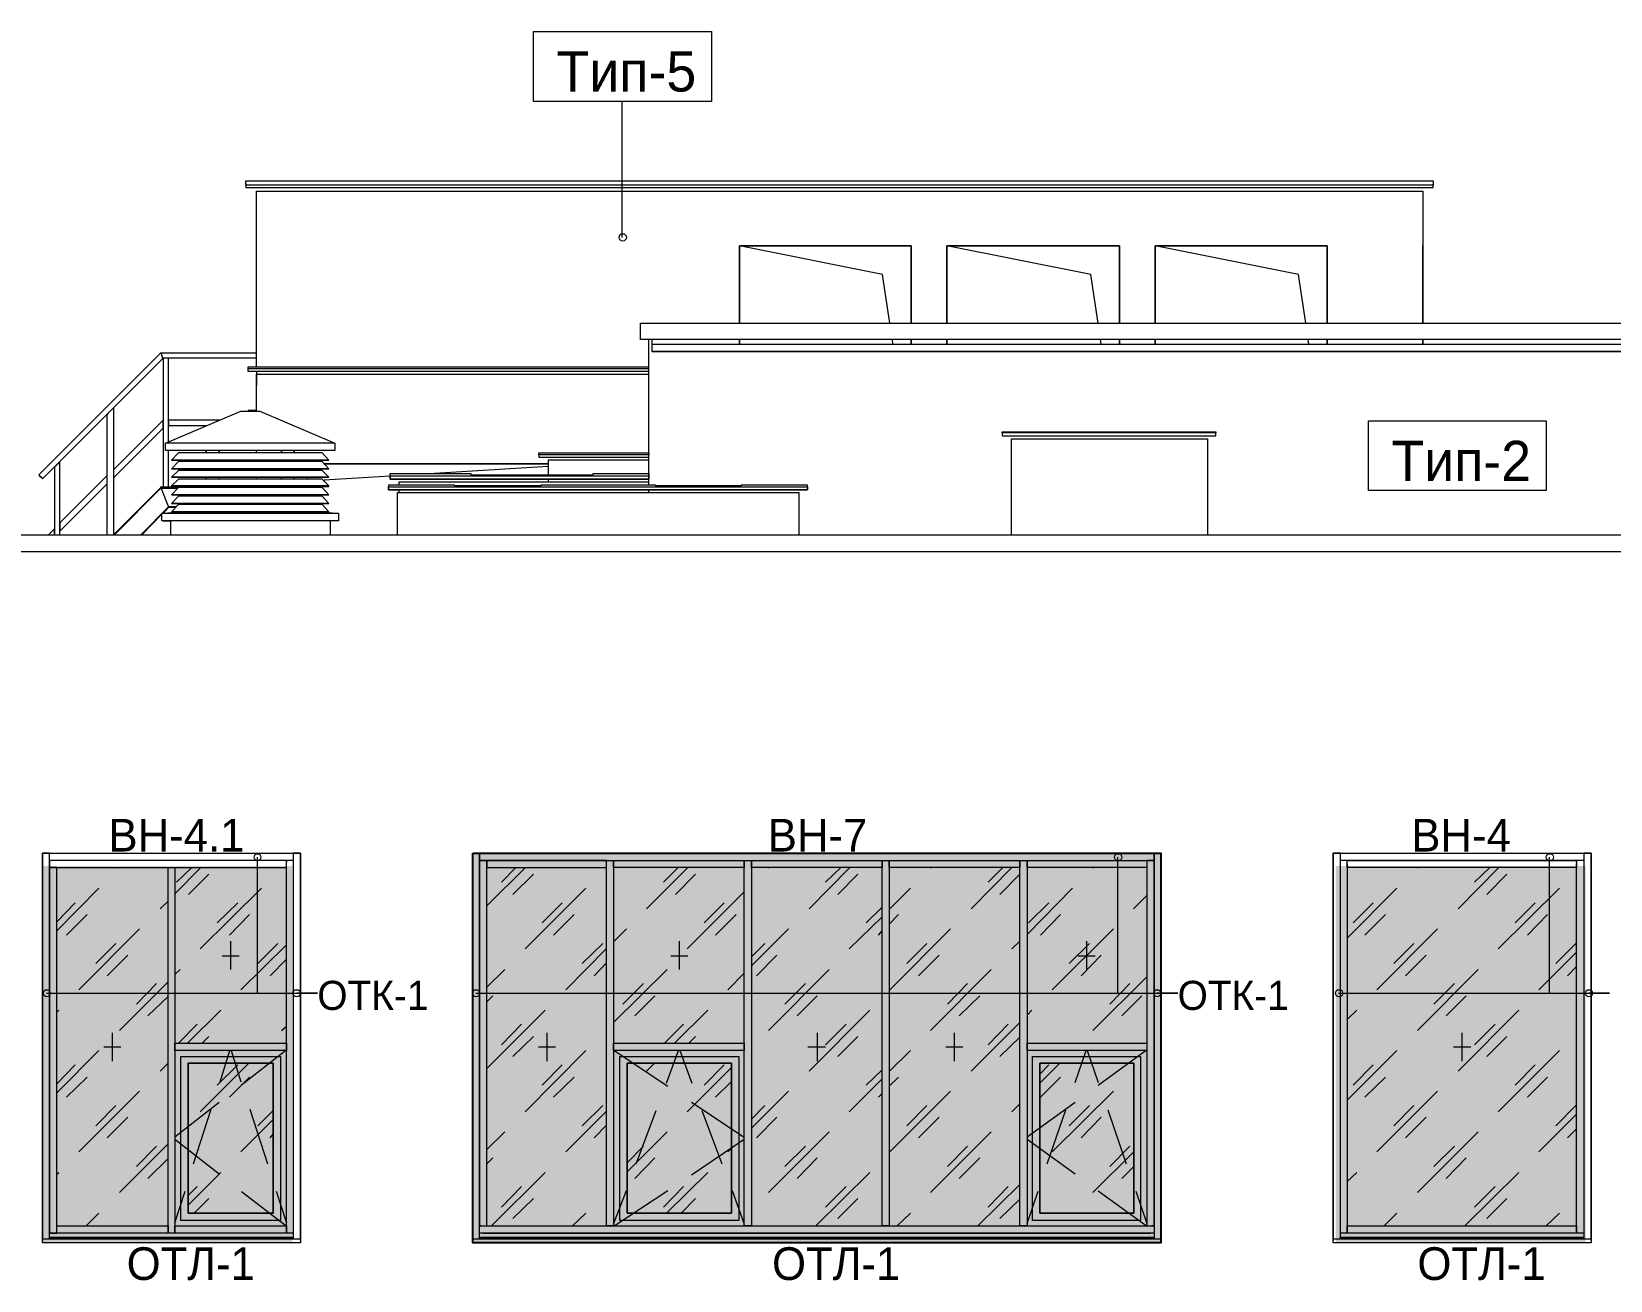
# Model space of a CAD drawing. Header units: millimetres. Extents: x 2294 to 908349, y -83289 to 219220.
# Drawn here: x 327714 to 339083, y 76076 to 85068 of the extents above; entities that cross this region are included whole.
import ezdxf

# ---------------------------------------------------------------- set-up
doc = ezdxf.new("R2010")
doc.units = ezdxf.units.MM
doc.layers.add('PDF _Геометрия', color=7, linetype='Continuous')
doc.layers.add('PDF _Текст', color=7, linetype='Continuous')

msp = doc.modelspace()

# ---------------------------------------------------------------- hatches: boundary and pattern name
at = {"transparency": 33554551}
h = msp.add_hatch(color=3, dxfattribs=at)
h.dxf.hatch_style = 1
h.paths.add_polyline_path([(330891.4, 79152.8), (335844.4, 79152.8), (335844.4, 76346.2), (330891.4, 76346.2)])
h = msp.add_hatch(color=3, dxfattribs=at)
h.dxf.hatch_style = 1
h.paths.add_polyline_path([(327792, 79059.6), (329591, 79059.6), (329591, 76346.2), (327792, 76346.2)])
h = msp.add_hatch(color=3, dxfattribs=at)
h.dxf.hatch_style = 1
h.paths.add_polyline_path([(337105.4, 79059.6), (338904.5, 79059.6), (338904.5, 76346.2), (337105.4, 76346.2)])

# ---------------------------------------------------------------- linework, layer by layer
msp.add_lwpolyline([(330891.4, 79152.8), (335844.4, 79152.8), (335844.4, 76346.2), (330891.4, 76346.2)], close=True)
at = {"layer": 'PDF _Геометрия', "lineweight": 9}
for points in [[(331328.6, 85067.5), (332609.4, 85067.5), (332609.4, 84564.8), (331328.6, 84564.8)], [(337807.2, 83961.5), (329256.4, 83961.5), (329256.4, 83992.1), (337807.2, 83992.1)], [(334305.6, 83524.4), (334305.6, 82969.2), (334305.6, 83524.4), (335547.1, 83524.4), (335547.1, 82969.2), (335547.1, 83524.4)], [(335805.1, 83524.4), (335805.1, 82969.2), (335805.1, 83524.4), (337042.2, 83524.4), (337042.2, 82969.2), (337042.2, 83524.4)], [(332810.5, 83275.2), (332810.5, 83235.8), (332814.9, 83235.8), (332814.9, 83275.2)], [(332181, 82763.7), (350576.6, 82763.7)], [(332810.5, 82816.2), (332810.5, 82851.1)], [(334047.7, 82851.1), (334047.7, 82816.2)], [(334305.6, 82816.2), (334305.6, 82851.1)], [(335547.1, 82851.1), (335547.1, 82816.2)], [(335805.1, 82816.2), (335805.1, 82851.1)], [(337042.2, 82851.1), (337042.2, 82816.2)], [(337732.9, 82816.2), (337732.9, 82851.1)], [(328657.5, 82720), (328648.8, 82746.2), (328644.4, 82750.6), (328644.4, 82755), (327765.7, 81876.3), (327770.1, 81876.3), (327770.1, 81871.9), (327787.6, 81854.4), (327792, 81854.4), (327792, 81850), (327796.3, 81850), (328661.9, 82715.6), (328657.5, 82715.6)], [(328679.4, 82103.6), (329221.5, 82335.3), (329357, 82335.3), (329899.1, 82103.6)], [(328661.9, 82212.9), (328661.9, 82217.3), (328661.9, 82221.6), (328661.9, 82256.6), (328661.9, 82261), (328661.9, 82265.3), (328661.9, 82269.7), (328303.4, 81911.2), (328303.4, 81906.9), (328303.4, 81902.5), (328303.4, 81898.1), (328303.4, 81863.2), (328303.4, 81858.8), (328303.4, 81854.4)], [(337339.5, 82265.3), (338620.4, 82265.3), (338620.4, 81762.6), (337339.5, 81762.6)], [(328972.3, 82051.1), (328972.3, 82033.7)], [(328972.3, 81981.2), (328972.3, 81972.4)], [(329064.1, 81972.4), (329064.1, 81981.2)], [(329514.4, 82051.1), (329514.4, 82033.7)], [(329514.4, 81981.2), (329514.4, 81972.4)], [(329606.2, 81972.4), (329606.2, 81981.2)], [(328259.7, 81810.7), (328259.7, 81815.1), (328259.7, 81819.4), (328259.7, 81823.8), (328259.7, 81858.8), (328259.7, 81863.2), (328259.7, 81867.5), (328259.7, 81871.9), (327918.7, 81530.9), (327918.7, 81526.5), (327918.7, 81522.2), (327918.7, 81517.8), (327918.7, 81482.8), (327918.7, 81478.5), (327918.7, 81474.1), (327918.7, 81469.7)], [(328972.3, 81920), (328972.3, 81906.9)], [(328972.3, 81858.8), (328972.3, 81845.7)], [(329064.1, 81906.9), (329064.1, 81920)], [(329064.1, 81845.7), (329064.1, 81858.8)], [(329514.4, 81920), (329514.4, 81906.9)], [(329514.4, 81858.8), (329514.4, 81845.7)], [(329606.2, 81906.9), (329606.2, 81920)], [(329606.2, 81845.7), (329606.2, 81858.8)], [(329702.3, 81920), (329702.3, 81906.9)], [(329702.3, 81858.8), (329702.3, 81845.7)], [(331433.5, 81955), (329820.4, 81955)], [(332159.2, 81867.5), (330296.9, 81867.5), (330296.9, 81885), (330878.3, 81885), (330878.3, 81876.3), (331757, 81876.3), (331757, 81885), (332159.2, 81885)], [(328723.1, 81797.6), (328723.1, 81793.2), (329855.3, 81793.2), (329855.3, 81797.6)], [(328972.3, 81793.2), (328972.3, 81784.5)], [(329064.1, 81784.5), (329064.1, 81793.2)], [(329514.4, 81793.2), (329514.4, 81784.5)], [(329606.2, 81784.5), (329606.2, 81793.2)], [(329702.3, 81793.2), (329702.3, 81784.5)], [(328972.3, 81732), (328972.3, 81723.3)], [(328972.3, 81670.8), (328972.3, 81662.1)], [(329064.1, 81723.3), (329064.1, 81732)], [(329064.1, 81662.1), (329064.1, 81670.8)], [(329514.4, 81732), (329514.4, 81723.3)], [(329514.4, 81670.8), (329514.4, 81662.1)], [(329606.2, 81723.3), (329606.2, 81732)], [(329606.2, 81662.1), (329606.2, 81670.8)], [(329702.3, 81732), (329702.3, 81723.3)], [(329702.3, 81670.8), (329702.3, 81662.1)], [(328723.1, 79100.3), (327844.4, 79100.3), (327844.4, 79047.9), (328723.1, 79047.9), (329549.3, 79047.9), (329549.3, 79100.3), (328723.1, 79100.3), (327870.7, 79100.3), (327844.4, 79100.3), (327844.4, 79152.8), (327870.7, 79152.8), (328723.1, 79152.8), (329571.2, 79152.8), (329597.4, 79152.8), (329597.4, 79100.3), (329571.2, 79100.3)], [(337164.6, 79152.8), (338891.4, 79152.8), (338891.4, 79100.3), (337164.6, 79100.3), (337138.4, 79100.3), (337138.4, 79152.8)], [(328745, 76416.2), (328696.9, 76416.2), (327896.9, 76416.2), (327896.9, 76468.6), (328696.9, 76468.6), (328696.9, 76416.2), (328696.9, 77758.3), (328696.9, 79047.9), (328745, 79047.9), (328745, 77758.3)], [(331853.2, 77758.3), (331853.2, 79100.3), (331905.6, 79100.3), (331905.6, 77758.3), (331905.6, 76468.6), (331853.2, 76468.6)], [(332845.5, 79047.9), (331905.6, 79047.9), (331905.6, 79100.3), (332845.5, 79100.3)], [(332845.5, 77758.3), (332845.5, 79100.3), (332898, 79100.3), (332898, 77758.3), (332898, 76468.6), (332845.5, 76468.6)], [(333837.9, 79047.9), (332898, 79047.9), (332898, 79100.3), (333837.9, 79100.3)], [(333837.9, 77758.3), (333837.9, 79100.3), (333890.3, 79100.3), (333890.3, 77758.3), (333890.3, 76468.6), (333837.9, 76468.6)], [(334830.2, 79047.9), (333890.3, 79047.9), (333890.3, 79100.3), (334830.2, 79100.3)], [(334830.2, 77758.3), (334830.2, 79100.3), (334882.7, 79100.3), (334882.7, 77758.3), (334882.7, 76468.6), (334830.2, 76468.6)], [(335743.9, 79047.9), (334882.7, 79047.9), (334882.7, 79100.3), (335743.9, 79100.3)], [(329549.3, 77732), (328745, 77732), (328745, 77784.5), (329549.3, 77784.5)], [(332845.5, 77732), (331905.6, 77732), (331905.6, 77784.5), (332845.5, 77784.5)], [(335743.9, 77732), (334882.7, 77732), (334882.7, 77784.5), (335743.9, 77784.5)], [(328788.7, 77688.3), (329505.6, 77688.3), (329505.6, 76508), (328788.7, 76508)], [(329505.6, 77688.3), (329505.6, 76508), (328788.7, 76508), (328788.7, 77688.3)], [(331949.3, 77688.3), (332806.2, 77688.3), (332806.2, 76508), (331949.3, 76508)], [(332806.2, 77688.3), (332806.2, 76508), (331949.3, 76508), (331949.3, 77688.3)], [(334922, 77688.3), (335700.1, 77688.3), (335700.1, 76508), (334922, 76508)], [(335700.1, 77688.3), (335700.1, 76508), (334922, 76508), (334922, 77688.3)], [(329453.2, 77640.2), (328841.1, 77640.2), (328841.1, 76560.4), (329453.2, 76560.4)], [(328841.1, 76560.4), (328841.1, 77640.2), (329453.2, 77640.2), (329453.2, 76560.4)], [(332753.7, 77640.2), (332001.8, 77640.2), (332001.8, 76560.4), (332753.7, 76560.4)], [(332001.8, 76560.4), (332001.8, 77640.2), (332753.7, 77640.2), (332753.7, 76560.4)], [(335652.1, 77640.2), (334974.5, 77640.2), (334974.5, 76560.4), (335652.1, 76560.4)], [(334974.5, 76560.4), (334974.5, 77640.2), (335652.1, 77640.2), (335652.1, 76560.4)], [(329549.3, 76416.2), (328745, 76416.2), (328745, 76468.6), (329549.3, 76468.6)], [(338838.9, 76416.2), (337186.5, 76416.2), (337186.5, 76468.6), (338838.9, 76468.6)]]:
    msp.add_lwpolyline(points, close=True, dxfattribs=at)
for points in [[(331966.8, 83585.6), (331966.8, 84564.8)], [(329256.4, 83961.5), (329256.4, 83944), (337807.2, 83944), (337807.2, 83970.3)], [(329256.4, 83970.3), (329256.4, 83952.8)], [(329335.1, 82654.4), (329335.1, 83917.8), (337623.6, 83917.8), (337732.9, 83917.8), (337732.9, 82969.2), (337732.9, 83524.4), (337732.9, 82969.2)], [(330598.5, 83944), (337807.2, 83944), (337807.2, 83961.5)], [(332810.5, 83235.8), (332810.5, 82969.2), (332810.5, 83524.4), (334047.7, 83524.4), (334047.7, 82969.2), (334047.7, 83524.4), (332810.5, 83524.4), (332810.5, 83275.2)], [(333894.7, 82969.2), (333842.2, 83318.9), (332810.5, 83524.4)], [(335394.1, 82969.2), (335341.7, 83318.9), (334305.6, 83524.4)], [(336889.2, 82969.2), (336836.8, 83318.9), (335805.1, 83524.4)], [(350576.6, 82851.1), (332098, 82851.1), (332098, 82969.2), (350576.6, 82969.2)], [(332098, 82851.1), (332098, 82969.2)], [(332159.2, 81802), (332159.2, 82851.1)], [(332181, 82816.2), (350576.6, 82816.2), (340675, 82816.2), (340675, 82851.1), (340675, 82816.2)], [(332181, 82851.1), (332181, 82763.7), (350576.6, 82763.7)], [(332771.2, 82816.2), (339394.1, 82816.2), (339394.1, 82851.1)], [(333916.5, 82816.2), (333912.2, 82851.1)], [(335416, 82816.2), (335411.6, 82851.1)], [(336911.1, 82816.2), (336906.7, 82851.1)], [(337732.9, 82851.1), (337732.9, 82816.2)], [(328701.3, 82112.3), (328701.3, 82715.6), (328696.9, 82715.6), (328692.5, 82715.6), (328670.7, 82715.6), (328666.3, 82715.6), (328661.9, 82715.6), (328657.5, 82715.6), (328657.5, 82720), (328648.8, 82746.2), (328644.4, 82750.6), (328644.4, 82755), (329335.1, 82755)], [(329335.1, 82715.6), (328661.9, 82715.6), (328661.9, 81784.5)], [(332159.2, 82619.4), (329273.9, 82619.4), (329273.9, 82641.3), (329273.9, 82654.4), (332159.2, 82654.4)], [(329273.9, 82641.3), (332159.2, 82641.3)], [(329335.1, 82619.4), (329335.1, 82518.9)], [(329335.1, 82335.3), (329335.1, 82602), (329444.4, 82602), (332159.2, 82602)], [(328259.7, 81443.5), (328259.7, 82313.4), (328264.1, 82313.4), (328264.1, 82317.8), (328268.5, 82317.8), (328268.5, 82322.2), (328294.7, 82348.4), (328299.1, 82352.8), (328303.4, 82357.1), (328303.4, 81443.5), (328644.4, 81784.5), (328644.4, 81788.8), (328972.3, 81788.8)], [(329335.1, 82339.7), (329273.9, 82339.7), (329273.9, 82335.3)], [(329068.5, 82269.7), (328701.3, 82269.7), (328701.3, 82265.3), (328701.3, 82261), (328701.3, 82234.7), (328701.3, 82230.4), (328972.3, 82230.4)], [(329899.1, 82103.6), (329899.1, 82051.1), (328679.4, 82051.1), (328679.4, 82103.6)], [(334703.4, 82177.9), (334703.4, 82156.1), (336242.2, 82156.1), (336242.2, 82177.9), (334703.4, 82177.9), (334703.4, 82186.7), (336242.2, 82186.7), (336242.2, 82177.9)], [(334703.4, 82164.8), (334703.4, 82156.1), (336242.2, 82156.1), (336242.2, 82164.8)], [(334769, 81443.5), (334769, 82134.2), (336071.7, 82134.2), (336181, 82134.2), (336181, 81443.5)], [(327918.7, 81443.5), (327918.7, 81972.4), (327914.4, 81968.1), (327914.4, 81963.7), (327888.1, 81941.8), (327888.1, 81937.5), (327883.8, 81937.5), (327879.4, 81933.1), (327879.4, 81443.5), (327879.4, 81478.5), (327879.4, 81482.8), (327879.4, 81487.2), (327835.7, 81443.5)], [(328701.3, 81784.5), (328701.3, 82051.1)], [(329855.3, 81981.2), (329807.3, 82033.7), (328771.2, 82033.7), (328723.1, 81981.2)], [(328723.1, 81981.2), (329855.3, 81981.2), (328723.1, 81981.2)], [(329855.3, 81920), (329807.3, 81972.4), (328771.2, 81972.4), (328723.1, 81920)], [(329064.1, 82033.7), (329064.1, 82051.1), (329064.1, 82033.7)], [(329335.1, 82033.7), (329335.1, 82051.1)], [(329335.1, 81972.4), (329335.1, 81981.2)], [(329606.2, 82033.7), (329606.2, 82051.1), (329606.2, 82033.7)], [(331367.9, 82020.5), (331367.9, 82003), (332159.2, 82003), (332159.2, 82020.5), (331367.9, 82020.5), (331367.9, 82033.7), (332159.2, 82033.7), (332159.2, 82020.5)], [(331367.9, 82011.8), (331367.9, 82003), (332159.2, 82003)], [(332159.2, 81981.2), (331433.5, 81981.2), (331433.5, 81876.3)], [(327787.6, 81854.4), (327770.1, 81871.9)], [(328723.1, 81920), (329855.3, 81920), (328723.1, 81920)], [(329855.3, 81858.8), (329807.3, 81906.9), (328771.2, 81906.9), (328723.1, 81858.8)], [(328723.1, 81858.8), (329855.3, 81858.8), (328723.1, 81858.8)], [(329335.1, 81906.9), (329335.1, 81920)], [(329335.1, 81845.7), (329335.1, 81858.8)], [(330296.9, 81863.2), (330296.9, 81845.7), (332159.2, 81845.7), (330296.9, 81845.7), (330296.9, 81867.5), (329820.4, 81836.9), (329820.4, 81832.6)], [(330576.7, 81885), (331433.5, 81937.5)], [(330878.3, 81876.3), (331757, 81876.3)], [(332159.2, 81867.5), (332159.2, 81845.7)], [(328661.9, 81596.5), (328701.3, 81640.2), (328701.3, 81644.6), (328701.3, 81649), (328648.8, 81775.7), (328644.4, 81780.1), (328644.4, 81784.5), (328771.2, 81784.5), (328644.4, 81784.5), (328644.4, 81780.1), (328312.2, 81443.5)], [(328753.7, 81640.2), (328705.6, 81640.2), (328701.3, 81644.6), (328701.3, 81649), (328648.8, 81775.7), (328644.4, 81780.1), (328766.8, 81780.1)], [(328644.4, 81780.1), (328644.4, 81780.1)], [(328644.4, 81780.1), (328644.4, 81780.1)], [(328692.5, 81784.5), (328670.7, 81784.5)], [(329855.3, 81797.6), (329807.3, 81845.7), (328771.2, 81845.7), (328723.1, 81797.6)], [(329855.3, 81732), (329807.3, 81784.5), (328771.2, 81784.5), (328723.1, 81732), (328771.2, 81784.5)], [(329064.1, 81788.8), (329335.1, 81788.8)], [(329335.1, 81784.5), (329335.1, 81793.2)], [(329807.3, 81780.1), (329811.6, 81793.2)], [(333300.2, 81788.8), (333300.2, 81802), (332823.6, 81802), (332823.6, 81797.6), (332207.3, 81797.6), (332207.3, 81802), (331381, 81802), (331381, 81797.6), (330760.3, 81797.6), (330760.3, 81802), (330283.8, 81802), (330283.8, 81788.8), (333300.2, 81788.8), (333300.2, 81767), (330283.8, 81767), (330283.8, 81788.8)], [(330283.8, 81780.1), (330283.8, 81767), (333300.2, 81767), (333300.2, 81780.1)], [(330349.3, 81443.5), (330349.3, 81749.5), (333129.7, 81749.5), (333238.9, 81749.5), (333238.9, 81443.5)], [(332159.2, 81823.8), (330358.1, 81823.8), (330358.1, 81802)], [(330358.1, 81767), (330358.1, 81749.5)], [(330760.3, 81797.6), (331381, 81797.6)], [(331433.5, 81845.7), (331433.5, 81823.8)], [(332159.2, 81749.5), (332159.2, 81767)], [(332207.3, 81797.6), (332823.6, 81797.6)], [(328758.1, 81644.6), (328701.3, 81644.6), (328500.2, 81443.5)], [(328701.3, 81644.6), (328701.3, 81644.6)], [(328723.1, 81732), (329855.3, 81732), (328723.1, 81732)], [(329855.3, 81670.8), (329807.3, 81723.3), (328771.2, 81723.3), (328723.1, 81670.8), (328771.2, 81723.3)], [(328723.1, 81670.8), (329855.3, 81670.8), (328723.1, 81670.8)], [(329855.3, 81609.6), (329807.3, 81662.1), (328771.2, 81662.1), (328723.1, 81609.6)], [(329335.1, 81723.3), (329335.1, 81732)], [(329335.1, 81662.1), (329335.1, 81670.8)], [(329785.4, 81662.1), (329785.4, 81670.8)], [(329798.5, 81723.3), (329798.5, 81732)], [(328508.9, 81443.5), (328653.2, 81592.1)], [(329816, 81609.6), (329925.3, 81596.5), (329925.3, 81544), (328653.2, 81544), (328653.2, 81596.5)], [(329925.3, 81596.5), (328653.2, 81596.5), (328762.5, 81609.6)], [(328661.9, 81544), (328714.4, 81544), (328714.4, 81443.5)], [(328723.1, 81609.6), (329855.3, 81609.6), (328723.1, 81609.6)], [(329916.6, 81544), (329864.1, 81544), (329864.1, 81443.5)], [(317300.2, 81321.1), (317300.2, 81443.5), (408399.4, 81443.5), (408399.4, 81321.1), (317300.2, 81321.1), (317300.2, 81443.5)], [(327844.4, 76372.5), (327844.4, 76442.4), (327844.4, 77758.3), (327844.4, 76416.2), (327896.9, 76416.2), (327896.9, 77758.3), (327896.9, 79047.9), (327844.4, 79047.9), (327844.4, 77758.3), (327844.4, 79074.1), (327844.4, 79152.8), (327792, 79152.8), (327792, 79074.1), (327792, 77758.3), (327792, 76442.4), (327792, 76363.7), (327792, 79152.8), (329649.9, 79152.8), (329649.9, 76363.7), (329649.9, 76442.4), (329649.9, 77758.3), (329649.9, 79074.1), (329649.9, 79152.8), (329597.4, 79152.8), (329597.4, 79074.1), (329597.4, 77758.3), (329597.4, 76416.2), (329549.3, 76416.2), (329549.3, 77758.3), (329549.3, 79074.1)], [(330939.5, 76372.5), (330939.5, 76442.4), (330939.5, 77758.3), (330939.5, 79074.1), (330939.5, 79152.8), (330939.5, 79100.3), (330939.5, 77758.3), (330939.5, 76468.6), (330992, 76468.6), (330992, 77758.3), (330992, 79100.3), (330939.5, 79100.3), (330965.7, 79100.3), (331879.4, 79100.3), (332871.7, 79100.3), (333864.1, 79100.3), (334856.4, 79100.3), (335770.1, 79100.3), (335796.3, 79100.3), (335796.3, 79152.8), (335770.1, 79152.8), (334856.4, 79152.8), (333864.1, 79152.8), (332871.7, 79152.8), (331879.4, 79152.8), (330965.7, 79152.8), (330939.5, 79152.8), (330891.4, 79152.8), (330891.4, 79074.1), (330891.4, 77758.3), (330891.4, 76442.4), (330891.4, 76363.7), (330891.4, 79152.8), (335844.4, 79152.8), (335844.4, 76363.7), (335844.4, 76442.4), (335844.4, 77758.3), (335844.4, 79074.1), (335844.4, 79152.8), (335796.3, 79152.8), (335796.3, 79074.1), (335796.3, 77758.3), (335796.3, 79100.3), (335743.9, 79100.3), (335743.9, 77758.3), (335743.9, 76468.6), (335796.3, 76468.6), (335796.3, 77758.3), (335796.3, 76442.4), (335796.3, 76372.5)], [(337186.5, 79074.1), (337186.5, 76416.2), (337138.4, 76416.2), (337138.4, 79074.1), (337138.4, 79152.8), (337085.9, 79152.8), (337085.9, 79074.1), (337085.9, 76442.4), (337085.9, 76363.7), (337085.9, 79152.8), (338943.9, 79152.8), (338943.9, 76363.7), (338943.9, 76442.4), (338943.9, 79074.1), (338943.9, 79152.8), (338891.4, 79152.8), (338891.4, 79074.1), (338891.4, 76416.2), (338838.9, 76416.2), (338838.9, 79074.1)], [(328347.2, 79043.5), (328351.5, 79047.9)], [(328745, 78859.9), (328932.9, 79047.9)], [(328758.1, 78942.9), (328867.4, 79047.9)], [(329339.5, 79122.2), (329339.5, 78142.9), (329772.3, 78142.9), (329623.7, 78142.9)], [(329514.4, 79043.5), (329518.7, 79047.9)], [(329549.3, 79100.3), (329549.3, 79087.2)], [(329597.4, 79074.1), (329597.4, 77758.3), (329597.4, 76442.4), (329597.4, 76372.5)], [(331853.2, 79043.5), (331853.2, 79047.9), (331853.2, 79100.3), (330992, 79100.3), (330992, 79047.9), (331853.2, 79047.9)], [(330992, 78772.5), (331271.7, 79047.9)], [(331096.9, 78942.9), (331201.8, 79047.9)], [(332141.7, 78750.6), (332439, 79047.9)], [(332264.1, 78942.9), (332369, 79047.9)], [(333020.4, 79043.5), (333024.7, 79047.9)], [(333313.3, 78750.6), (333606.2, 79047.9)], [(333431.3, 78942.9), (333540.6, 79047.9)], [(334187.6, 79043.5), (334192, 79047.9)], [(334480.5, 78750.6), (334773.4, 79047.9)], [(334602.9, 78942.9), (334707.8, 79047.9)], [(335354.8, 79043.5), (335359.2, 79047.9)], [(335534, 79122.2), (335534, 78142.9), (335966.8, 78142.9), (335818.2, 78142.9)], [(337138.4, 76372.5), (337138.4, 76442.4), (337138.4, 79074.1)], [(338838.9, 79087.2), (338838.9, 79100.3), (338838.9, 79047.9), (337186.5, 79047.9), (337186.5, 79100.3), (338838.9, 79100.3)], [(337186.5, 79087.2), (337186.5, 79100.3)], [(337693.6, 79043.5), (337698, 79047.9)], [(337986.5, 78750.6), (338279.4, 79047.9)], [(338104.5, 78942.9), (338213.8, 79047.9)], [(338642.2, 79122.2), (338642.2, 78142.9), (339075, 78142.9), (338926.4, 78142.9)], [(338891.4, 79074.1), (338891.4, 76442.4), (338891.4, 76372.5)], [(327896.9, 78593.2), (328198.5, 78899.2)], [(328845.5, 78855.5), (328989.8, 78999.8)], [(328928.6, 78462.1), (329370.1, 78899.2)], [(331179.9, 78855.5), (331328.6, 78999.8)], [(331267.4, 78462.1), (331704.5, 78899.2)], [(332351.5, 78855.5), (332495.8, 78999.8)], [(333518.7, 78855.5), (333663, 78999.8)], [(333890.3, 78746.2), (334043.3, 78899.2)], [(334685.9, 78855.5), (334830.2, 78999.8)], [(334882.7, 78567), (335210.5, 78899.2)], [(337186.5, 78540.8), (337544.9, 78899.2)], [(338191.9, 78855.5), (338336.2, 78999.8)], [(338275, 78462.1), (338716.5, 78899.2)], [(327896.9, 78658.8), (328028, 78794.3)], [(328640.1, 78750.6), (328696.9, 78807.4)], [(329051, 78650.1), (329199.6, 78794.3)], [(331389.8, 78650.1), (331534, 78794.3)], [(332434.6, 78462.1), (332845.5, 78873)], [(332557, 78650.1), (332701.2, 78794.3)], [(334891.4, 78650.1), (335040, 78794.3)], [(335647.7, 78750.6), (335743.9, 78846.8)], [(337230.2, 78650.1), (337374.5, 78794.3)], [(338397.4, 78650.1), (338541.7, 78794.3)], [(327966.8, 78562.6), (328115.5, 78711.3)], [(329138.4, 78562.6), (329282.7, 78711.3)], [(331472.8, 78562.6), (331621.5, 78711.3)], [(332640, 78562.6), (332788.7, 78711.3)], [(333601.8, 78462.1), (333837.9, 78693.8)], [(333724.2, 78650.1), (333837.9, 78763.7)], [(333890.3, 78641.3), (333955.9, 78711.3)], [(334978.8, 78562.6), (335123.1, 78711.3)], [(337313.3, 78562.6), (337461.9, 78711.3)], [(338484.8, 78562.6), (338629.1, 78711.3)], [(328054.3, 78169.2), (328491.4, 78606.3)], [(331905.6, 78514.5), (331997.4, 78606.3)], [(332898, 78339.7), (333164.6, 78606.3)], [(333811.6, 78562.6), (333837.9, 78593.2)], [(333894.7, 78169.2), (334331.8, 78606.3)], [(335061.9, 78169.2), (335503.4, 78606.3)], [(337400.7, 78169.2), (337837.8, 78606.3)], [(328176.7, 78357.2), (328320.9, 78501.4)], [(329147.2, 78518.9), (329147.2, 78313.4)], [(329221.5, 78169.2), (329549.3, 78492.7)], [(329343.9, 78357.2), (329488.1, 78501.4)], [(331560.3, 78169.2), (331853.2, 78466.4)], [(331678.3, 78357.2), (331826.9, 78501.4)], [(332377.7, 78518.9), (332377.7, 78313.4)], [(332898, 78405.2), (332994.1, 78501.4)], [(334017.1, 78357.2), (334161.4, 78501.4)], [(334773.4, 78462.1), (334830.2, 78518.9)], [(335184.3, 78357.2), (335332.9, 78501.4)], [(335311.1, 78518.9), (335311.1, 78313.4)], [(337523.1, 78357.2), (337667.4, 78501.4)], [(338567.9, 78169.2), (338838.9, 78440.2)], [(338690.3, 78357.2), (338834.6, 78501.4)], [(328259.7, 78269.7), (328408.4, 78418.4)], [(329086, 78414), (329208.4, 78414)], [(329431.3, 78269.7), (329549.3, 78387.8)], [(331765.7, 78269.7), (331853.2, 78361.5)], [(331905.6, 78414), (331910, 78418.4)], [(332316.5, 78414), (332439, 78414)], [(332932.9, 78269.7), (333081.6, 78418.4)], [(334100.1, 78269.7), (334248.8, 78418.4)], [(335249.9, 78414), (335372.3, 78414)], [(335271.7, 78269.7), (335416, 78418.4)], [(337606.2, 78269.7), (337754.8, 78418.4)], [(338773.4, 78269.7), (338838.9, 78335.3)], [(328347.2, 77876.3), (328696.9, 78226)], [(328469.6, 78064.3), (328613.8, 78212.9)], [(328745, 78278.5), (328784.3, 78313.4)], [(330992, 78186.7), (331123.1, 78313.4)], [(331905.6, 77933.1), (332290.3, 78313.4)], [(331971.2, 78064.3), (332119.8, 78212.9)], [(332727.5, 78169.2), (332845.5, 78287.2)], [(333020.4, 77876.3), (333457.5, 78313.4)], [(333138.4, 78064.3), (333287, 78212.9)], [(334187.6, 77876.3), (334624.7, 78313.4)], [(334310, 78064.3), (334454.2, 78212.9)], [(335354.8, 77876.3), (335743.9, 78261)], [(335477.2, 78064.3), (335621.5, 78212.9)], [(337693.6, 77876.3), (338130.7, 78313.4)], [(337811.6, 78064.3), (337960.2, 78212.9)], [(327822.6, 78142.9), (329772.3, 78142.9)], [(328552.6, 77981.2), (328696.9, 78121.1)], [(330913.3, 78142.9), (335966.8, 78142.9)], [(330992, 78081.7), (331035.7, 78125.5)], [(332058.6, 77981.2), (332202.9, 78125.5)], [(333225.8, 77981.2), (333370.1, 78125.5)], [(334393, 77981.2), (334541.7, 78125.5)], [(335564.6, 77981.2), (335708.9, 78125.5)], [(337125.3, 78142.9), (339075, 78142.9)], [(337899, 77981.2), (338043.3, 78125.5)], [(327896.9, 78007.4), (327910, 78020.5)], [(328836.8, 77784.5), (329077.2, 78020.5)], [(330992, 77600.9), (331411.6, 78020.5)], [(332342.8, 77784.5), (332583.2, 78020.5)], [(333313.3, 77583.4), (333750.4, 78020.5)], [(334882.7, 77985.6), (334917.6, 78020.5)], [(337186.5, 77955), (337256.4, 78020.5)], [(337986.5, 77583.4), (338423.6, 78020.5)], [(328771.2, 77784.5), (328906.7, 77920)], [(329514.4, 77876.3), (329549.3, 77906.9)], [(331096.9, 77771.4), (331241.1, 77920)], [(331853.2, 77876.3), (331853.2, 77880.7)], [(332272.8, 77784.5), (332408.3, 77920)], [(333431.3, 77771.4), (333579.9, 77920)], [(334480.5, 77583.4), (334830.2, 77933.1)], [(334602.9, 77771.4), (334747.1, 77920)], [(338104.5, 77771.4), (338253.1, 77920)], [(328233.5, 77758.3), (328355.9, 77758.3)], [(328294.7, 77858.8), (328294.7, 77653.3)], [(328941.7, 77784.5), (328989.8, 77832.6)], [(331179.9, 77688.3), (331328.6, 77832.6)], [(331363.5, 77758.3), (331485.9, 77758.3)], [(331424.7, 77858.8), (331424.7, 77653.3)], [(332447.7, 77784.5), (332495.8, 77832.6)], [(333304.5, 77758.3), (333431.3, 77758.3)], [(333370.1, 77858.8), (333370.1, 77653.3)], [(333518.7, 77688.3), (333663, 77832.6)], [(334296.9, 77758.3), (334419.3, 77758.3)], [(334358.1, 77858.8), (334358.1, 77653.3)], [(334685.9, 77688.3), (334830.2, 77828.2)], [(337951.5, 77758.3), (338078.3, 77758.3)], [(338012.7, 77858.8), (338012.7, 77653.3)], [(338191.9, 77688.3), (338336.2, 77832.6)], [(327896.9, 77426), (328198.5, 77732)], [(329072.8, 77504.7), (329142.8, 77732)], [(329151.5, 77732), (329221.5, 77504.7)], [(329545, 77732), (329225.8, 77482.8)], [(331267.4, 77290.5), (331704.5, 77732)], [(331910, 77732), (332294.7, 77474.1)], [(332285.9, 77496), (332373.4, 77732)], [(332382.1, 77732), (332469.6, 77496)], [(333890.3, 77579), (334043.3, 77732)], [(335228, 77500.3), (335306.7, 77732)], [(335315.4, 77732), (335394.1, 77500.3)], [(335739.5, 77732), (335394.1, 77478.5)], [(337186.5, 77373.6), (337544.9, 77732)], [(338275, 77290.5), (338716.5, 77732)], [(327896.9, 77491.6), (328028, 77627.1)], [(327966.8, 77395.4), (328115.5, 77539.7)], [(328640.1, 77583.4), (328696.9, 77640.2)], [(328928.6, 77290.5), (329278.3, 77640.2)], [(329051, 77482.8), (329199.6, 77627.1)], [(329138.4, 77395.4), (329282.7, 77539.7)], [(331389.8, 77482.8), (331534, 77627.1)], [(331472.8, 77395.4), (331621.5, 77539.7)], [(332141.7, 77583.4), (332198.5, 77640.2)], [(332434.6, 77290.5), (332753.7, 77609.6)], [(332557, 77482.8), (332701.2, 77627.1)], [(333724.2, 77482.8), (333837.9, 77592.1)], [(333890.3, 77474.1), (333955.9, 77539.7)], [(334974.5, 77496), (335118.7, 77640.2)], [(334974.5, 77561.5), (335040, 77627.1)], [(334978.8, 77395.4), (335123.1, 77539.7)], [(335647.7, 77583.4), (335652.1, 77587.8)], [(337230.2, 77482.8), (337374.5, 77627.1)], [(337313.3, 77395.4), (337461.9, 77539.7)], [(338397.4, 77482.8), (338541.7, 77627.1)], [(338484.8, 77395.4), (338629.1, 77539.7)], [(328054.3, 77002), (328491.4, 77439.1)], [(332640, 77395.4), (332753.7, 77509.1)], [(332898, 77172.5), (333164.6, 77439.1)], [(333601.8, 77290.5), (333837.9, 77526.6)], [(333811.6, 77395.4), (333837.9, 77421.6)], [(333894.7, 77002), (334331.8, 77439.1)], [(335061.9, 77002), (335503.4, 77439.1)], [(337400.7, 77002), (337837.8, 77439.1)], [(328176.7, 77189.9), (328320.9, 77334.2)], [(329064.1, 77356.1), (328745, 77106.9)], [(328880.5, 76914.5), (329007.3, 77308)], [(329287, 77308), (329413.8, 76914.5)], [(331678.3, 77189.9), (331826.9, 77334.2)], [(332465.2, 77360.4), (332845.5, 77106.9)], [(332898, 77238), (332994.1, 77334.2)], [(334017.1, 77189.9), (334161.4, 77334.2)], [(334773.4, 77290.5), (334830.2, 77347.3)], [(335228, 77356.1), (334882.7, 77106.9)], [(335026.9, 76914.5), (335162.4, 77303.6)], [(335184.3, 77189.9), (335332.9, 77334.2)], [(335464.1, 77303.6), (335595.2, 76914.5)], [(337523.1, 77189.9), (337667.4, 77334.2)], [(338690.3, 77189.9), (338834.6, 77334.2)], [(328259.7, 77102.5), (328408.4, 77251.1)], [(329221.5, 77002), (329453.2, 77233.7)], [(329343.9, 77189.9), (329453.2, 77299.2)], [(331560.3, 77002), (331853.2, 77294.9)], [(331765.7, 77102.5), (331853.2, 77194.3)], [(332067.4, 76914.5), (332211.6, 77299.2)], [(332539.5, 77299.2), (332683.8, 76914.5)], [(332932.9, 77102.5), (333081.6, 77251.1)], [(334100.1, 77102.5), (334248.8, 77251.1)], [(335271.7, 77102.5), (335416, 77251.1)], [(337606.2, 77102.5), (337754.8, 77251.1)], [(338567.9, 77002), (338838.9, 77273)], [(329064.1, 76840.2), (328745, 77089.4)], [(329431.3, 77102.5), (329453.2, 77128.7)], [(330992, 77019.5), (331123.1, 77146.2)], [(332001.8, 76857.7), (332290.3, 77146.2)], [(332465.2, 76835.8), (332845.5, 77093.8)], [(333020.4, 76709.1), (333457.5, 77146.2)], [(334187.6, 76709.1), (334624.7, 77146.2)], [(335228, 76840.2), (334882.7, 77089.4)], [(337693.6, 76709.1), (338130.7, 77146.2)], [(338773.4, 77102.5), (338838.9, 77168.1)], [(328347.2, 76709.1), (328696.9, 77058.8)], [(328469.6, 76897.1), (328613.8, 77041.3)], [(332001.8, 76923.3), (332119.8, 77041.3)], [(332727.5, 77002), (332753.7, 77028.2)], [(333138.4, 76897.1), (333287, 77041.3)], [(334310, 76897.1), (334454.2, 77041.3)], [(335354.8, 76709.1), (335652.1, 77002)], [(335477.2, 76897.1), (335621.5, 77041.3)], [(337811.6, 76897.1), (337960.2, 77041.3)], [(327896.9, 76840.2), (327910, 76853.3)], [(328552.6, 76809.6), (328696.9, 76953.9)], [(328841.1, 76617.3), (329077.2, 76853.3)], [(330992, 76914.5), (331035.7, 76958.3)], [(331026.9, 76468.6), (331411.6, 76853.3)], [(332058.6, 76809.6), (332202.9, 76958.3)], [(332285.9, 76560.4), (332583.2, 76853.3)], [(333225.8, 76809.6), (333370.1, 76958.3)], [(333361.4, 76468.6), (333750.4, 76853.3)], [(334393, 76809.6), (334541.7, 76958.3)], [(335564.6, 76809.6), (335652.1, 76897.1)], [(337186.5, 76787.8), (337256.4, 76853.3)], [(337899, 76809.6), (338043.3, 76958.3)], [(338034.6, 76468.6), (338423.6, 76853.3)], [(328841.1, 76687.2), (328906.7, 76752.8)], [(331096.9, 76604.2), (331241.1, 76752.8)], [(332264.1, 76604.2), (332408.3, 76752.8)], [(333431.3, 76604.2), (333579.9, 76752.8)], [(334528.6, 76468.6), (334830.2, 76765.9)], [(334602.9, 76604.2), (334747.1, 76752.8)], [(338104.5, 76604.2), (338253.1, 76752.8)], [(328745, 76490.5), (328819.3, 76717.8)], [(328884.9, 76560.4), (328989.8, 76665.4)], [(329545, 76468.6), (329225.8, 76713.4)], [(329475, 76717.8), (329549.3, 76490.5)], [(331179.9, 76521.1), (331328.6, 76665.4)], [(331853.2, 76709.1), (331853.2, 76713.4)], [(331905.6, 76481.8), (331997.4, 76722.2)], [(331910, 76468.6), (332294.7, 76722.2)], [(332390.9, 76560.4), (332495.8, 76665.4)], [(332758.1, 76722.2), (332845.5, 76481.8)], [(333518.7, 76521.1), (333663, 76665.4)], [(334685.9, 76521.1), (334830.2, 76661)], [(334882.7, 76486.1), (334961.3, 76717.8)], [(335739.5, 76468.6), (335394.1, 76717.8)], [(335665.2, 76717.8), (335743.9, 76486.1)], [(338191.9, 76521.1), (338336.2, 76665.4)], [(328106.7, 76468.6), (328198.5, 76560.4)], [(329365.7, 76560.4), (329370.1, 76560.4)], [(331608.4, 76468.6), (331704.5, 76560.4)], [(333947.1, 76468.6), (334043.3, 76560.4)], [(335206.2, 76560.4), (335210.5, 76560.4)], [(337453.1, 76468.6), (337544.9, 76560.4)], [(338620.4, 76468.6), (338716.5, 76560.4)], [(329597.4, 76416.2), (327844.4, 76416.2)], [(328688.1, 76468.6), (328696.9, 76473)], [(330952.6, 76468.6), (330939.5, 76468.6)], [(335796.3, 76416.2), (330939.5, 76416.2)], [(330965.7, 76468.6), (331879.4, 76468.6), (332871.7, 76468.6), (333864.1, 76468.6), (334856.4, 76468.6), (335770.1, 76468.6)], [(330965.7, 76416.2), (331879.4, 76416.2), (332871.7, 76416.2), (333864.1, 76416.2), (334856.4, 76416.2), (335770.1, 76416.2)], [(335796.3, 76468.6), (335783.2, 76468.6)], [(338891.4, 76416.2), (337138.4, 76416.2)], [(329649.9, 76376.8), (329649.9, 76372.5), (327792, 76372.5), (327792, 76376.8)], [(329649.9, 76372.5), (329649.9, 76346.2), (327792, 76346.2), (327792, 76372.5)], [(327792, 76350.6), (327792, 76355)], [(329597.4, 76385.6), (327844.4, 76385.6), (329597.4, 76385.6)], [(329597.4, 76385.6), (327844.4, 76385.6)], [(329649.9, 76355), (329649.9, 76350.6)], [(335844.4, 76376.8), (335844.4, 76372.5), (330891.4, 76372.5), (330891.4, 76376.8)], [(335844.4, 76372.5), (335844.4, 76346.2), (330891.4, 76346.2), (330891.4, 76372.5)], [(330891.4, 76350.6), (330891.4, 76355)], [(335796.3, 76385.6), (330939.5, 76385.6), (335796.3, 76385.6)], [(335796.3, 76385.6), (330939.5, 76385.6)], [(335844.4, 76355), (335844.4, 76350.6)], [(338943.9, 76376.8), (338943.9, 76372.5), (337085.9, 76372.5), (337085.9, 76376.8)], [(338943.9, 76372.5), (338943.9, 76346.2), (337085.9, 76346.2), (337085.9, 76372.5)], [(337085.9, 76350.6), (337085.9, 76355)], [(338891.4, 76385.6), (337138.4, 76385.6), (338891.4, 76385.6)], [(338891.4, 76385.6), (337138.4, 76385.6)], [(338943.9, 76355), (338943.9, 76350.6)]]:
    msp.add_lwpolyline(points, dxfattribs=at)
for points in [[(331945, 83585.6), (331945, 83603), (331953.7, 83611.8), (331971.2, 83611.8)], [(331945, 83585.6), (331945, 83603), (331953.7, 83611.8), (331971.2, 83611.8)], [(331971.2, 83559.3), (331953.7, 83559.3), (331945, 83572.4), (331945, 83585.6)], [(331971.2, 83559.3), (331953.7, 83559.3), (331945, 83572.4), (331945, 83585.6)], [(331971.2, 83611.8), (331984.3, 83611.8), (331997.4, 83603), (331997.4, 83585.6)], [(331971.2, 83611.8), (331984.3, 83611.8), (331997.4, 83603), (331997.4, 83585.6)], [(331997.4, 83585.6), (331997.4, 83572.4), (331984.3, 83559.3), (331971.2, 83559.3)], [(331997.4, 83585.6), (331997.4, 83572.4), (331984.3, 83559.3), (331971.2, 83559.3)], [(329317.6, 79122.2), (329317.6, 79139.7), (329326.4, 79148.4), (329339.5, 79148.4)], [(329317.6, 79122.2), (329317.6, 79139.7), (329326.4, 79148.4), (329339.5, 79148.4)], [(329339.5, 79148.4), (329352.6, 79148.4), (329365.7, 79139.7), (329365.7, 79122.2)], [(329339.5, 79148.4), (329352.6, 79148.4), (329365.7, 79139.7), (329365.7, 79122.2)], [(335512.2, 79122.2), (335512.2, 79139.7), (335520.9, 79148.4), (335538.4, 79148.4)], [(335512.2, 79122.2), (335512.2, 79139.7), (335520.9, 79148.4), (335538.4, 79148.4)], [(335538.4, 79148.4), (335551.5, 79148.4), (335564.6, 79139.7), (335564.6, 79122.2)], [(335538.4, 79148.4), (335551.5, 79148.4), (335564.6, 79139.7), (335564.6, 79122.2)], [(338620.4, 79122.2), (338620.4, 79139.7), (338629.1, 79148.4), (338646.6, 79148.4)], [(338620.4, 79122.2), (338620.4, 79139.7), (338629.1, 79148.4), (338646.6, 79148.4)], [(338646.6, 79148.4), (338659.7, 79148.4), (338672.8, 79139.7), (338672.8, 79122.2)], [(338646.6, 79148.4), (338659.7, 79148.4), (338672.8, 79139.7), (338672.8, 79122.2)], [(329339.5, 79096), (329326.4, 79096), (329317.6, 79109.1), (329317.6, 79122.2)], [(329339.5, 79096), (329326.4, 79096), (329317.6, 79109.1), (329317.6, 79122.2)], [(329365.7, 79122.2), (329365.7, 79109.1), (329352.6, 79096), (329339.5, 79096)], [(329365.7, 79122.2), (329365.7, 79109.1), (329352.6, 79096), (329339.5, 79096)], [(335538.4, 79096), (335520.9, 79096), (335512.2, 79109.1), (335512.2, 79122.2)], [(335538.4, 79096), (335520.9, 79096), (335512.2, 79109.1), (335512.2, 79122.2)], [(335564.6, 79122.2), (335564.6, 79109.1), (335551.5, 79096), (335538.4, 79096)], [(335564.6, 79122.2), (335564.6, 79109.1), (335551.5, 79096), (335538.4, 79096)], [(338646.6, 79096), (338629.1, 79096), (338620.4, 79109.1), (338620.4, 79122.2)], [(338646.6, 79096), (338629.1, 79096), (338620.4, 79109.1), (338620.4, 79122.2)], [(338672.8, 79122.2), (338672.8, 79109.1), (338659.7, 79096), (338646.6, 79096)], [(338672.8, 79122.2), (338672.8, 79109.1), (338659.7, 79096), (338646.6, 79096)], [(327800.7, 78142.9), (327800.7, 78160.4), (327809.5, 78169.2), (327822.6, 78169.2)], [(327800.7, 78142.9), (327800.7, 78160.4), (327809.5, 78169.2), (327822.6, 78169.2)], [(327822.6, 78116.7), (327809.5, 78116.7), (327800.7, 78129.8), (327800.7, 78142.9)], [(327822.6, 78116.7), (327809.5, 78116.7), (327800.7, 78129.8), (327800.7, 78142.9)], [(327822.6, 78169.2), (327835.7, 78169.2), (327848.8, 78160.4), (327848.8, 78142.9)], [(327822.6, 78169.2), (327835.7, 78169.2), (327848.8, 78160.4), (327848.8, 78142.9)], [(327848.8, 78142.9), (327848.8, 78129.8), (327835.7, 78116.7), (327822.6, 78116.7)], [(327848.8, 78142.9), (327848.8, 78129.8), (327835.7, 78116.7), (327822.6, 78116.7)], [(329597.4, 78142.9), (329597.4, 78160.4), (329606.2, 78169.2), (329623.7, 78169.2)], [(329597.4, 78142.9), (329597.4, 78160.4), (329606.2, 78169.2), (329623.7, 78169.2)], [(329623.7, 78116.7), (329606.2, 78116.7), (329597.4, 78129.8), (329597.4, 78142.9)], [(329623.7, 78116.7), (329606.2, 78116.7), (329597.4, 78129.8), (329597.4, 78142.9)], [(329623.7, 78169.2), (329636.8, 78169.2), (329649.9, 78160.4), (329649.9, 78142.9)], [(329623.7, 78169.2), (329636.8, 78169.2), (329649.9, 78160.4), (329649.9, 78142.9)], [(329649.9, 78142.9), (329649.9, 78129.8), (329636.8, 78116.7), (329623.7, 78116.7)], [(329649.9, 78142.9), (329649.9, 78129.8), (329636.8, 78116.7), (329623.7, 78116.7)], [(330891.4, 78142.9), (330891.4, 78160.4), (330900.2, 78169.2), (330913.3, 78169.2)], [(330891.4, 78142.9), (330891.4, 78160.4), (330900.2, 78169.2), (330913.3, 78169.2)], [(330913.3, 78116.7), (330900.2, 78116.7), (330891.4, 78129.8), (330891.4, 78142.9)], [(330913.3, 78116.7), (330900.2, 78116.7), (330891.4, 78129.8), (330891.4, 78142.9)], [(330913.3, 78169.2), (330926.4, 78169.2), (330939.5, 78160.4), (330939.5, 78142.9)], [(330913.3, 78169.2), (330926.4, 78169.2), (330939.5, 78160.4), (330939.5, 78142.9)], [(330939.5, 78142.9), (330939.5, 78129.8), (330926.4, 78116.7), (330913.3, 78116.7)], [(330939.5, 78142.9), (330939.5, 78129.8), (330926.4, 78116.7), (330913.3, 78116.7)], [(335796.3, 78142.9), (335796.3, 78160.4), (335805.1, 78169.2), (335818.2, 78169.2)], [(335796.3, 78142.9), (335796.3, 78160.4), (335805.1, 78169.2), (335818.2, 78169.2)], [(335818.2, 78116.7), (335805.1, 78116.7), (335796.3, 78129.8), (335796.3, 78142.9)], [(335818.2, 78116.7), (335805.1, 78116.7), (335796.3, 78129.8), (335796.3, 78142.9)], [(335818.2, 78169.2), (335831.3, 78169.2), (335844.4, 78160.4), (335844.4, 78142.9)], [(335818.2, 78169.2), (335831.3, 78169.2), (335844.4, 78160.4), (335844.4, 78142.9)], [(335844.4, 78142.9), (335844.4, 78129.8), (335831.3, 78116.7), (335818.2, 78116.7)], [(335844.4, 78142.9), (335844.4, 78129.8), (335831.3, 78116.7), (335818.2, 78116.7)], [(337103.4, 78142.9), (337103.4, 78160.4), (337112.2, 78169.2), (337129.6, 78169.2)], [(337103.4, 78142.9), (337103.4, 78160.4), (337112.2, 78169.2), (337129.6, 78169.2)], [(337129.6, 78116.7), (337112.2, 78116.7), (337103.4, 78129.8), (337103.4, 78142.9)], [(337129.6, 78116.7), (337112.2, 78116.7), (337103.4, 78129.8), (337103.4, 78142.9)], [(337129.6, 78169.2), (337142.8, 78169.2), (337155.9, 78160.4), (337155.9, 78142.9)], [(337129.6, 78169.2), (337142.8, 78169.2), (337155.9, 78160.4), (337155.9, 78142.9)], [(337155.9, 78142.9), (337155.9, 78129.8), (337142.8, 78116.7), (337129.6, 78116.7)], [(337155.9, 78142.9), (337155.9, 78129.8), (337142.8, 78116.7), (337129.6, 78116.7)], [(338904.5, 78142.9), (338904.5, 78160.4), (338913.3, 78169.2), (338926.4, 78169.2)], [(338904.5, 78142.9), (338904.5, 78160.4), (338913.3, 78169.2), (338926.4, 78169.2)], [(338926.4, 78116.7), (338913.3, 78116.7), (338904.5, 78129.8), (338904.5, 78142.9)], [(338926.4, 78116.7), (338913.3, 78116.7), (338904.5, 78129.8), (338904.5, 78142.9)], [(338926.4, 78169.2), (338939.5, 78169.2), (338952.6, 78160.4), (338952.6, 78142.9)], [(338926.4, 78169.2), (338939.5, 78169.2), (338952.6, 78160.4), (338952.6, 78142.9)], [(338952.6, 78142.9), (338952.6, 78129.8), (338939.5, 78116.7), (338926.4, 78116.7)], [(338952.6, 78142.9), (338952.6, 78129.8), (338939.5, 78116.7), (338926.4, 78116.7)]]:
    msp.add_open_spline(points, degree=3, dxfattribs=at)

# ---------------------------------------------------------------- texts
at = {"layer": 'PDF _Текст', "attachment_point": 4, "style": ''}
for s, insert, char_height in [('Тип-5', (331494.1, 84778.3), 289.45), ('Тип-2', (337504.9, 81976.2), 289.45), ('ВН-4.1', (328268, 79281.3), 235.29), ('ВН-7', (333015.4, 79281.3), 235.29), ('ВН-4', (337649, 79281.3), 235.29), ('ОТК-1', (329771.8, 78126.7), 209.3), ('ОТК-1', (335966.2, 78126.7), 209.3), ('ОТЛ-1', (328399.1, 76195.1), 235.29), ('ОТЛ-1', (333046, 76195.1), 235.29), ('ОТЛ-1', (337692.9, 76195.1), 235.29)]:
    msp.add_mtext(s, dxfattribs=dict(at, insert=insert, char_height=char_height))

doc.saveas('drawing.dxf')
